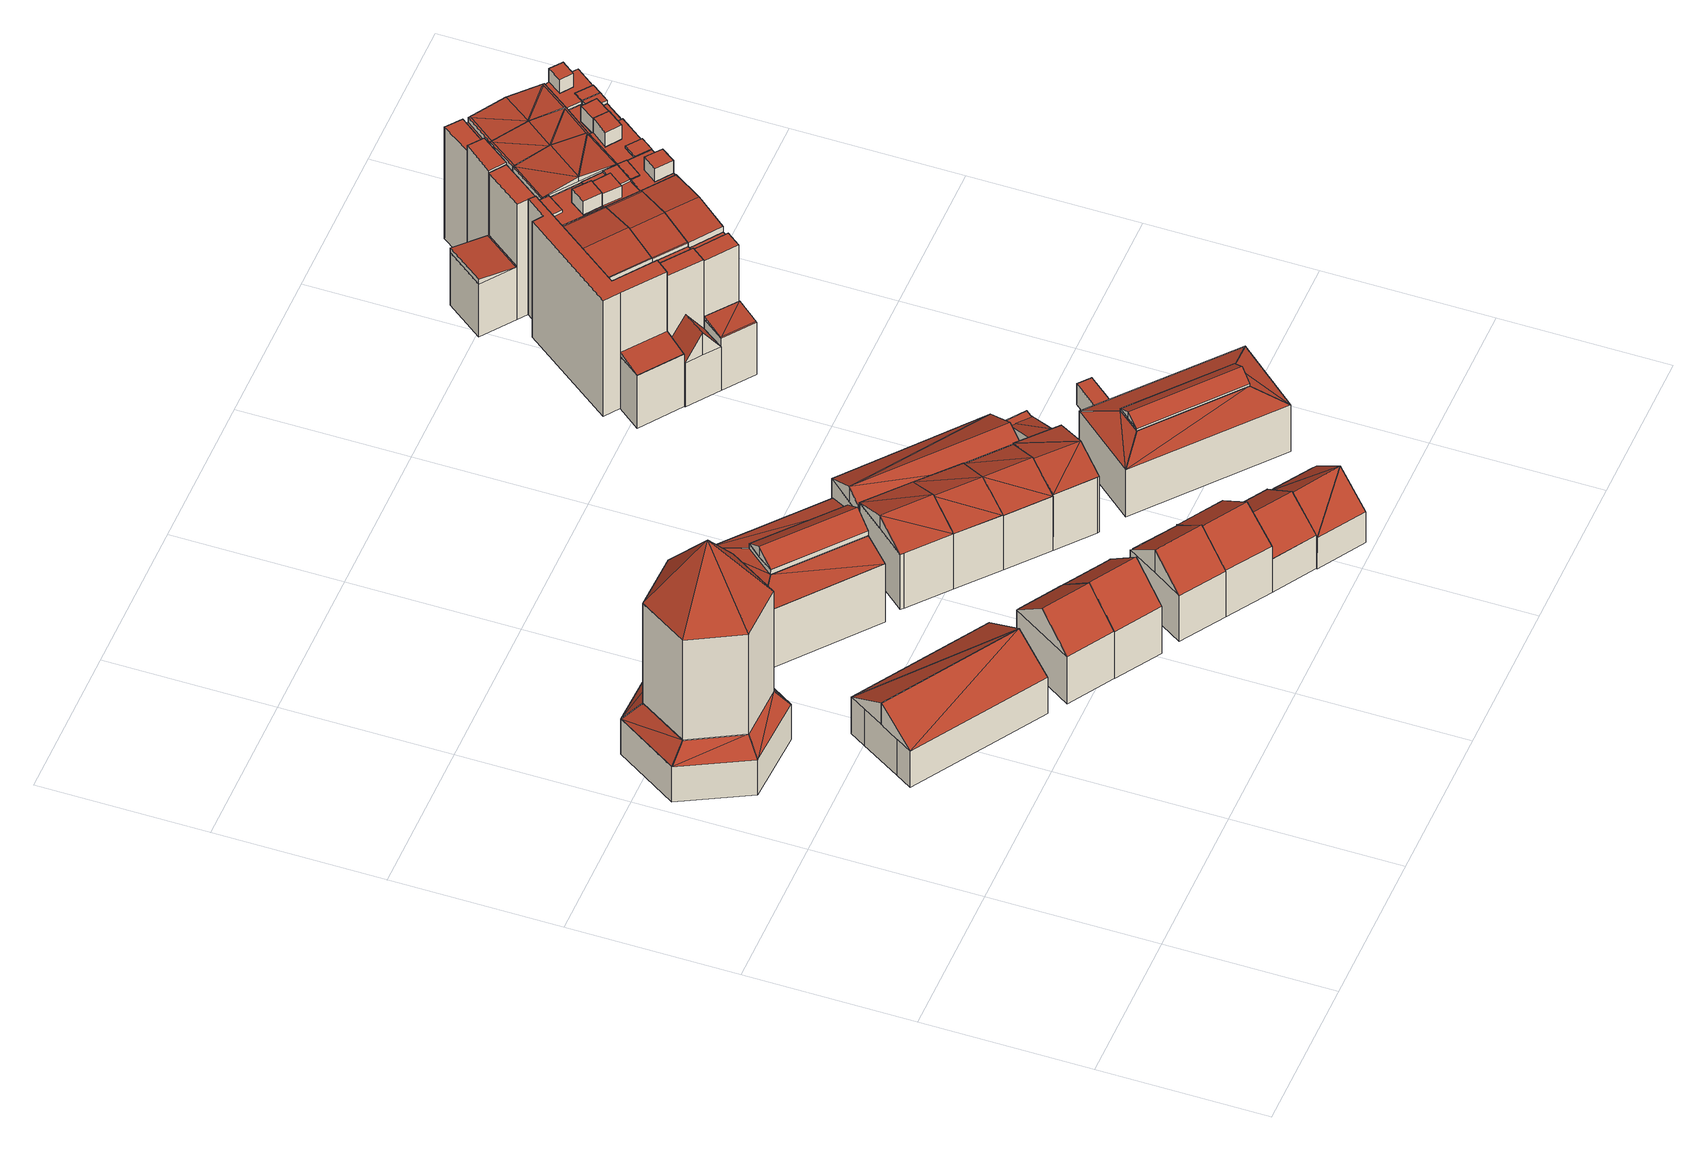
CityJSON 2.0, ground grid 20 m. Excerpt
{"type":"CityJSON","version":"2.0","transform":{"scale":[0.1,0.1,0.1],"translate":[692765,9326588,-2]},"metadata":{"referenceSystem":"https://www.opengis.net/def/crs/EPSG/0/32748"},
"CityObjects":{
"building1":{"type":"Building","attributes":{"description":"53, created by Fairuz Akmal Pradana","name":"AC14-53","relativeToTerrain":"entirelyAboveTerrain","GrossPlannedArea":{"value":120,"uom":"m2"},"ConstructionMethod":"New Building","IsLandmarked":"NO","dateOfConstruction":"2025-01-01","measuredHeight":30.57,"class":"1000","function":"1000","usage":"1000","roofType":"1030","storeysAboveGround":2,"storeysBelowGround":0},"geometry":[{"type":"MultiSurface","lod":"2","boundaries":[[[0,1,2,3]],[[4,5,6,7]],[[8,9,3,2]],[[10,11,12,13]],[[14,15,13,12]],[[16,4,7,17]],[[5,18,19,6]],[[18,20,21,19]],[[1,22,23,2]],[[24,8,2,23]],[[25,15,26,27]],[[22,14,12,23]],[[11,24,23,12]],[[28,16,17,29]],[[0,25,27,30]],[[25,0,3,31]],[[9,32,31,3]],[[7,13,10]],[[14,22,33,34]],[[17,31,32]],[[15,14,34,26]],[[20,28,29,21]],[[19,23,24]],[[1,0,30,35]],[[6,12,11]],[[15,25,31,13]],[[32,10,13,31]],[[22,1,35,33]],[[21,2,8]],[[29,3,9]],[[11,7,6]],[[7,11,10]],[[36,26,34]],[[8,24,11,10,32,9]],[[35,33,34,26,27,30]],[[32,29,9]],[[10,17,32]],[[17,10,7]],[[36,27,26]],[[11,19,6]],[[19,11,24]],[[29,17,31,3]],[[29,32,17]],[[36,30,27]],[[21,9,29]],[[9,21,8]],[[36,34,33]],[[36,35,30]],[[7,6,12,13]],[[2,23,19,21]],[[6,19,23,12]],[[21,29,3,2]],[[17,7,13,31]],[[19,8,24]],[[8,19,21]],[[36,33,35]],[[18,1,20]],[[1,18,22]],[[22,18,5]],[[1,28,20]],[[28,1,0]],[[22,5,14]],[[14,5,15]],[[15,5,4]],[[28,0,16]],[[16,0,25]],[[16,15,4]],[[16,25,15]],[[1,22,14,15,25,0]]],"semantics":{"surfaces":[{"type":"WallSurface","name":"Outer Wall 1"},{"type":"WallSurface","name":"Outer Wall 2"},{"type":"WallSurface","name":"Outer Wall 3"},{"type":"WallSurface","name":"Outer Wall 4"},{"type":"WallSurface","name":"Outer Wall 5"},{"type":"WallSurface","name":"Outer Wall 6"},{"type":"WallSurface","name":"Outer Wall 7"},{"type":"WallSurface","name":"Outer Wall 8"},{"type":"WallSurface","name":"Outer Wall 9"},{"type":"WallSurface","name":"Outer Wall 10"},{"type":"WallSurface","name":"Outer Wall 11"},{"type":"WallSurface","name":"Outer Wall 12"},{"type":"WallSurface","name":"Outer Wall 13"},{"type":"WallSurface","name":"Outer Wall 14"},{"type":"WallSurface","name":"Outer Wall 15"},{"type":"RoofSurface","name":"Roof 1"},{"type":"RoofSurface","name":"Roof 2"},{"type":"RoofSurface","name":"Roof 3"},{"type":"RoofSurface","name":"Roof 4"},{"type":"RoofSurface","name":"Roof 5"},{"type":"RoofSurface","name":"Roof 6"},{"type":"RoofSurface","name":"Roof 7"},{"type":"RoofSurface","name":"Roof 8"},{"type":"RoofSurface","name":"Roof 9"},{"type":"RoofSurface","name":"Roof 10"},{"type":"RoofSurface","name":"Roof 11"},{"type":"RoofSurface","name":"Roof 12"},{"type":"RoofSurface","name":"Roof 13"},{"type":"RoofSurface","name":"Roof 14"},{"type":"RoofSurface","name":"Roof 15"},{"type":"GroundSurface","description":"Bodenplatte","name":"Base Surface"}],"values":[0,0,0,1,1,2,3,4,5,5,5,6,6,6,6,7,7,7,7,8,9,10,10,10,11,12,12,12,13,14,15,15,15,16,16,17,18,18,19,20,20,21,22,23,24,24,25,26,27,27,27,27,27,28,28,29,30,30,30,30,30,30,30,30,30,30,30,30,30]}}]},
"building2":{"type":"Building","attributes":{"description":"43, created by Fairuz Akmal Pradana","name":"AC14-43","relativeToTerrain":"entirelyAboveTerrain","GrossPlannedArea":{"value":120,"uom":"m2"},"ConstructionMethod":"New Building","IsLandmarked":"NO","dateOfConstruction":"2025-01-01","measuredHeight":8.56,"class":"1000","function":"1000","usage":"1000","roofType":"1030","storeysAboveGround":2,"storeysBelowGround":0},"geometry":[{"type":"MultiSurface","lod":"2","boundaries":[[[37,38,39,40]],[[41,42,43,44]],[[45,37,40,46]],[[47,48,49,50]],[[40,42,43,46]],[[38,51,52,44,39]],[[41,39,44]],[[51,47,50,52]],[[52,41,44]],[[48,45,46,43,49]],[[42,50,49,43]],[[39,44,43,46,40]],[[41,40,39]],[[40,41,42]],[[41,50,49,43,46,40]],[[50,41,52]],[[41,50,42]],[[49,43,44,52,50]],[[48,47,51,38,37,45]]],"semantics":{"surfaces":[{"type":"WallSurface","name":"Outer Wall 1"},{"type":"WallSurface","name":"Outer Wall 2"},{"type":"WallSurface","name":"Outer Wall 3"},{"type":"WallSurface","name":"Outer Wall 4"},{"type":"WallSurface","name":"Outer Wall 5"},{"type":"WallSurface","name":"Outer Wall 6"},{"type":"RoofSurface","name":"Roof 1"},{"type":"RoofSurface","name":"Roof 2"},{"type":"RoofSurface","name":"Roof 3"},{"type":"RoofSurface","name":"Roof 4"},{"type":"RoofSurface","name":"Roof 5"},{"type":"GroundSurface","description":"Bodenplatte","name":"Base Surface"}],"values":[0,0,1,1,1,2,2,3,4,5,5,6,7,7,8,9,9,10,11]}}]},
"building3":{"type":"Building","attributes":{"description":"19, created by Fairuz Akmal Pradana","name":"AC14-19","relativeToTerrain":"entirelyAboveTerrain","GrossPlannedArea":{"value":120,"uom":"m2"},"ConstructionMethod":"New Building","IsLandmarked":"NO","dateOfConstruction":"2025-01-01","measuredHeight":10.67,"class":"1000","function":"1000","usage":"1000","roofType":"1030","storeysAboveGround":2,"storeysBelowGround":0},"geometry":[{"type":"MultiSurface","lod":"2","boundaries":[[[53,54,55,56]],[[54,57,58,55]],[[59,55,58]],[[60,61,62,63]],[[61,64,65,62]],[[56,66,67]],[[64,68,67,65]],[[57,60,63,58]],[[68,53,56,67]],[[65,63,62]],[[58,63,65,67,56,55]],[[58,63,65,67,66,59]],[[59,66,56,55]],[[64,61,60,57,54,53,68]]],"semantics":{"surfaces":[{"type":"WallSurface","name":"Outer Wall 1"},{"type":"WallSurface","name":"Outer Wall 2"},{"type":"WallSurface","name":"Outer Wall 3"},{"type":"WallSurface","name":"Outer Wall 4"},{"type":"WallSurface","name":"Outer Wall 5"},{"type":"WallSurface","name":"Outer Wall 6"},{"type":"WallSurface","name":"Outer Wall 7"},{"type":"RoofSurface","name":"Roof 1"},{"type":"RoofSurface","name":"Roof 2"},{"type":"GroundSurface","description":"Bodenplatte","name":"Base Surface"}],"values":[0,1,1,2,3,4,5,5,6,7,7,7,8,9]}}]},
"building4":{"type":"Building","attributes":{"description":"18, created by Fairuz Akmal Pradana","name":"AC14-18","relativeToTerrain":"entirelyAboveTerrain","GrossPlannedArea":{"value":120,"uom":"m2"},"ConstructionMethod":"New Building","IsLandmarked":"NO","dateOfConstruction":"2025-01-01","measuredHeight":10.76,"class":"1000","function":"1000","usage":"1000","roofType":"1030","storeysAboveGround":2,"storeysBelowGround":0},"geometry":[{"type":"MultiSurface","lod":"2","boundaries":[[[69,70,71,72]],[[73,57,58,74]],[[75,76,77]],[[72,75,77]],[[70,73,74,71]],[[78,79,80]],[[79,58,80]],[[57,81,78,80,58]],[[81,82,76,78]],[[82,69,72,77,76]],[[72,71,74,58,80,78,76,77]],[[79,75,72,71,74,58]],[[75,79,78,76]],[[69,82,81,57,73,70]]],"semantics":{"surfaces":[{"type":"WallSurface","name":"Outer Wall 1"},{"type":"WallSurface","name":"Outer Wall 2"},{"type":"WallSurface","name":"Outer Wall 3"},{"type":"WallSurface","name":"Outer Wall 4"},{"type":"WallSurface","name":"Outer Wall 5"},{"type":"WallSurface","name":"Outer Wall 6"},{"type":"WallSurface","name":"Outer Wall 7"},{"type":"RoofSurface","name":"Roof 1"},{"type":"RoofSurface","name":"Roof 2"},{"type":"RoofSurface","name":"Roof 3"},{"type":"GroundSurface","description":"Bodenplatte","name":"Base Surface"}],"values":[0,0,1,1,2,3,3,4,5,6,7,8,9,10]}}]},
"building5":{"type":"Building","attributes":{"description":"30, created by Fairuz Akmal Pradana","name":"AC14-30","relativeToTerrain":"entirelyAboveTerrain","GrossPlannedArea":{"value":120,"uom":"m2"},"ConstructionMethod":"New Building","IsLandmarked":"NO","dateOfConstruction":"2025-01-01","measuredHeight":12.13,"class":"1000","function":"1000","usage":"1000","roofType":"1030","storeysAboveGround":2,"storeysBelowGround":0},"geometry":[{"type":"MultiSurface","lod":"2","boundaries":[[[83,84,85,86,87]],[[85,88,86]],[[89,83,90,91]],[[84,92,93,94]],[[93,95,94]],[[84,96,97,85]],[[83,98,99,90]],[[92,100,101,93]],[[102,103,90,99]],[[88,87,86]],[[98,96,104,99]],[[105,102,99,104]],[[103,91,90]],[[100,106,107,101]],[[101,104,105]],[[98,83,87,108]],[[106,89,91,107]],[[96,84,94,104]],[[95,105,104,94]],[[96,98,108,109,97]],[[110,97,109]],[[108,110,109]],[[102,107,99]],[[108,87,86,85,97,109]],[[93,101,104,94]],[[101,107,99,104]],[[90,99,107,91]],[[88,110,108,87]],[[95,101,105]],[[102,101,107]],[[101,102,105]],[[110,88,85,97]],[[101,95,93]],[[91,102,107]],[[102,91,103]],[[83,98,96,84]],[[106,100,92,84,96,98,83,89]]],"semantics":{"surfaces":[{"type":"WallSurface","name":"Outer Wall 1"},{"type":"WallSurface","name":"Outer Wall 2"},{"type":"WallSurface","name":"Outer Wall 3"},{"type":"WallSurface","name":"Outer Wall 4"},{"type":"WallSurface","name":"Outer Wall 5"},{"type":"WallSurface","name":"Outer Wall 6"},{"type":"WallSurface","name":"Outer Wall 7"},{"type":"WallSurface","name":"Outer Wall 8"},{"type":"RoofSurface","name":"Roof 1"},{"type":"RoofSurface","name":"Roof 2"},{"type":"RoofSurface","name":"Roof 3"},{"type":"RoofSurface","name":"Roof 4"},{"type":"RoofSurface","name":"Roof 5"},{"type":"RoofSurface","name":"Roof 6"},{"type":"RoofSurface","name":"Roof 7"},{"type":"RoofSurface","name":"Roof 8"},{"type":"GroundSurface","description":"Bodenplatte","name":"Base Surface"}],"values":[0,0,0,0,0,1,1,1,1,2,2,2,2,3,4,5,5,5,5,6,6,6,7,8,8,8,8,9,10,11,12,13,14,15,15,16,16]}}]},
"building6":{"type":"Building","attributes":{"description":"54, created by Fairuz Akmal Pradana","name":"AC14-54","relativeToTerrain":"entirelyAboveTerrain","GrossPlannedArea":{"value":120,"uom":"m2"},"ConstructionMethod":"New Building","IsLandmarked":"NO","dateOfConstruction":"2025-01-01","measuredHeight":10.29,"class":"1000","function":"1000","usage":"1000","roofType":"1030","storeysAboveGround":2,"storeysBelowGround":0},"geometry":[{"type":"MultiSurface","lod":"2","boundaries":[[[111,112,113,114]],[[112,115,116,117,113]],[[115,118,119,116]],[[118,120,121,122,119]],[[120,123,124,121]],[[123,125,126,124]],[[127,119,122]],[[121,127,122]],[[125,111,114,126]],[[116,128,117]],[[128,113,117]],[[121,124,114,113,117,116,119,122]],[[126,114,124]],[[128,127,121,124,114,113]],[[127,128,116,119]],[[115,112,111,125,123,120,118]]],"semantics":{"surfaces":[{"type":"WallSurface","name":"Outer Wall 1"},{"type":"WallSurface","name":"Outer Wall 2"},{"type":"WallSurface","name":"Outer Wall 3"},{"type":"WallSurface","name":"Outer Wall 4"},{"type":"WallSurface","name":"Outer Wall 5"},{"type":"WallSurface","name":"Outer Wall 6"},{"type":"WallSurface","name":"Outer Wall 7"},{"type":"RoofSurface","name":"Roof 1"},{"type":"RoofSurface","name":"Roof 2"},{"type":"RoofSurface","name":"Roof 3"},{"type":"GroundSurface","description":"Bodenplatte","name":"Base Surface"}],"values":[0,1,2,3,4,4,5,5,6,6,6,7,7,8,9,10]}}]},
"building7":{"type":"Building","attributes":{"description":"49, created by Fairuz Akmal Pradana","name":"AC14-49","relativeToTerrain":"entirelyAboveTerrain","GrossPlannedArea":{"value":120,"uom":"m2"},"ConstructionMethod":"New Building","IsLandmarked":"NO","dateOfConstruction":"2025-01-01","measuredHeight":10.13,"class":"1000","function":"1000","usage":"1000","roofType":"1030","storeysAboveGround":2,"storeysBelowGround":0},"geometry":[{"type":"MultiSurface","lod":"2","boundaries":[[[120,118,129,130,131]],[[132,131,130]],[[118,133,134,129]],[[133,135,136,137,134]],[[138,134,137]],[[135,139,140,136]],[[139,141,142,140]],[[141,120,131,142]],[[129,132,130]],[[136,138,137]],[[136,140,142,131,130,129,134,137]],[[132,138,136,140,142,131]],[[138,132,129,134]],[[118,120,141,139,135,133]]],"semantics":{"surfaces":[{"type":"WallSurface","name":"Outer Wall 1"},{"type":"WallSurface","name":"Outer Wall 2"},{"type":"WallSurface","name":"Outer Wall 3"},{"type":"WallSurface","name":"Outer Wall 4"},{"type":"WallSurface","name":"Outer Wall 5"},{"type":"WallSurface","name":"Outer Wall 6"},{"type":"RoofSurface","name":"Roof 2"},{"type":"RoofSurface","name":"Roof 3"},{"type":"RoofSurface","name":"Roof 4"},{"type":"GroundSurface","description":"Bodenplatte","name":"Base Surface"}],"values":[0,0,1,2,2,3,3,3,4,5,6,7,8,9]}}]},
"building8":{"type":"Building","attributes":{"description":"4, created by Fairuz Akmal Pradana","name":"AC14-4","relativeToTerrain":"entirelyAboveTerrain","GrossPlannedArea":{"value":120,"uom":"m2"},"ConstructionMethod":"New Building","IsLandmarked":"NO","dateOfConstruction":"2025-01-01","measuredHeight":10.24,"class":"1000","function":"1000","usage":"1000","roofType":"1030","storeysAboveGround":2,"storeysBelowGround":0},"geometry":[{"type":"MultiSurface","lod":"2","boundaries":[[[143,144,145,146,147]],[[148,147,146]],[[149,150,151]],[[152,153,154,155,156]],[[157,156,155]],[[158,159,160,161]],[[143,158,161,162]],[[152,163,150,156]],[[164,165,166,167]],[[159,168,169,160]],[[170,160,171]],[[168,172,173,169]],[[145,148,146]],[[163,174,175,151,150]],[[175,149,151]],[[154,157,155]],[[172,176,177,173]],[[177,170,171,173]],[[176,144,178,177]],[[153,179,180,154]],[[144,143,162,181,178]],[[182,178,181]],[[162,182,181]],[[149,183,184]],[[156,185,155]],[[185,154,155]],[[144,174,183,145]],[[174,153,154,175]],[[174,163,186,184,183]],[[186,149,184]],[[163,143,147,186]],[[165,152,156,166]],[[179,164,167,187,180]],[[188,180,187]],[[167,188,187]],[[146,145,183,184,186,147]],[[151,175,154,155,156,150]],[[161,160,171,173,177,178,181,162]],[[170,162,161,160]],[[162,170,182]],[[180,157,154]],[[157,180,188]],[[170,178,181,162]],[[178,170,177]],[[170,178,182]],[[173,171,160,169]],[[166,156,155,154,180,187,167]],[[183,148,145]],[[148,183,149]],[[154,149,175]],[[185,149,154]],[[147,149,186]],[[149,147,148]],[[185,150,149]],[[150,185,156]],[[156,188,167,166]],[[188,156,157]],[[158,143,144,176,172,168,159]],[[144,143,163,174]],[[174,163,152,153]],[[164,179,153,152,165]]],"semantics":{"surfaces":[{"type":"WallSurface","name":"Outer Wall 1"},{"type":"WallSurface","name":"Outer Wall 2"},{"type":"WallSurface","name":"Outer Wall 3"},{"type":"WallSurface","name":"Outer Wall 5"},{"type":"WallSurface","name":"Outer Wall 6"},{"type":"WallSurface","name":"Outer Wall 7"},{"type":"WallSurface","name":"Outer Wall 9"},{"type":"WallSurface","name":"Outer Wall 10"},{"type":"WallSurface","name":"Outer Wall 11"},{"type":"WallSurface","name":"Outer Wall 12"},{"type":"WallSurface","name":"Outer Wall 13"},{"type":"RoofSurface","name":"Roof 1"},{"type":"RoofSurface","name":"Roof 2"},{"type":"RoofSurface","name":"Roof 3"},{"type":"RoofSurface","name":"Roof 4"},{"type":"RoofSurface","name":"Roof 5"},{"type":"RoofSurface","name":"Roof 6"},{"type":"RoofSurface","name":"Roof 7"},{"type":"RoofSurface","name":"Roof 8"},{"type":"RoofSurface","name":"Roof 9"},{"type":"RoofSurface","name":"Roof 10"},{"type":"GroundSurface","description":"Bodenplatte","name":"Base Surface"}],"values":[0,0,0,0,0,1,1,1,1,2,2,3,3,3,3,3,4,4,5,5,6,6,6,6,6,6,7,7,8,8,9,9,10,10,10,11,11,12,13,13,14,14,15,16,16,17,17,18,18,18,18,19,19,19,19,20,20,21,21,21,21]}}]},
"building9":{"type":"Building","attributes":{"description":"48, created by Fairuz Akmal Pradana","name":"AC14-48","relativeToTerrain":"entirelyAboveTerrain","GrossPlannedArea":{"value":120,"uom":"m2"},"ConstructionMethod":"New Building","IsLandmarked":"NO","dateOfConstruction":"2025-01-01","measuredHeight":8.12,"class":"1000","function":"1000","usage":"1000","roofType":"1030","storeysAboveGround":2,"storeysBelowGround":0},"geometry":[{"type":"MultiSurface","lod":"2","boundaries":[[[189,190,191,192]],[[193,194,195]],[[194,196,195]],[[135,133,193,195,196]],[[133,197,198,193]],[[197,199,200,201,198]],[[199,189,192,200]],[[190,135,196,191]],[[202,198,201]],[[200,202,201]],[[200,192,191,196,195,193,198,201]],[[194,202,200,192,191,196]],[[202,194,193,198]],[[133,135,190,189,199,197]]],"semantics":{"surfaces":[{"type":"WallSurface","name":"Outer Wall 1"},{"type":"WallSurface","name":"Outer Wall 2"},{"type":"WallSurface","name":"Outer Wall 3"},{"type":"WallSurface","name":"Outer Wall 4"},{"type":"WallSurface","name":"Outer Wall 5"},{"type":"WallSurface","name":"Outer Wall 6"},{"type":"WallSurface","name":"Outer Wall 7"},{"type":"RoofSurface","name":"Roof 1"},{"type":"RoofSurface","name":"Roof 2"},{"type":"RoofSurface","name":"Roof 3"},{"type":"GroundSurface","description":"Bodenplatte","name":"Base Surface"}],"values":[0,1,1,2,3,4,5,5,6,6,7,8,9,10]}}]},
"building10":{"type":"Building","attributes":{"description":"47, created by Fairuz Akmal Pradana","name":"AC14-47","relativeToTerrain":"entirelyAboveTerrain","GrossPlannedArea":{"value":120,"uom":"m2"},"ConstructionMethod":"New Building","IsLandmarked":"NO","dateOfConstruction":"2025-01-01","measuredHeight":7.87,"class":"1000","function":"1000","usage":"1000","roofType":"1030","storeysAboveGround":2,"storeysBelowGround":0},"geometry":[{"type":"MultiSurface","lod":"2","boundaries":[[[203,204,205,206]],[[204,207,208,205]],[[207,209,210,208]],[[211,212,213]],[[209,214,215,216,210]],[[217,210,216]],[[214,218,212,215]],[[218,203,206,213,212]],[[206,211,213]],[[215,217,216]],[[210,211,206,205,208]],[[211,210,217]],[[215,211,210,216]],[[211,215,212]],[[215,211,217]],[[206,205,208,210,216,215,212,213]],[[203,218,214,209,207,204]]],"semantics":{"surfaces":[{"type":"WallSurface","name":"Outer Wall 1"},{"type":"WallSurface","name":"Outer Wall 2"},{"type":"WallSurface","name":"Outer Wall 3"},{"type":"WallSurface","name":"Outer Wall 4"},{"type":"WallSurface","name":"Outer Wall 5"},{"type":"WallSurface","name":"Outer Wall 6"},{"type":"RoofSurface","name":"Roof 1"},{"type":"RoofSurface","name":"Roof 2"},{"type":"RoofSurface","name":"Roof 3"},{"type":"RoofSurface","name":"Roof 5"},{"type":"GroundSurface","description":"Bodenplatte","name":"Base Surface"}],"values":[0,0,0,1,2,2,3,4,4,5,6,6,7,8,8,9,10]}}]},
"building11":{"type":"Building","attributes":{"description":"24, created by Fairuz Akmal Pradana","name":"AC14-24","relativeToTerrain":"entirelyAboveTerrain","GrossPlannedArea":{"value":120,"uom":"m2"},"ConstructionMethod":"New Building","IsLandmarked":"NO","dateOfConstruction":"2025-01-01","measuredHeight":6.33,"class":"1000","function":"1000","usage":"1000","roofType":"1030","storeysAboveGround":2,"storeysBelowGround":0},"geometry":[{"type":"MultiSurface","lod":"2","boundaries":[[[219,220,221,222]],[[220,223,224,225,221]],[[224,226,225]],[[226,221,225]],[[223,227,228,224]],[[227,219,222,229,228]],[[230,228,229]],[[222,230,229]],[[222,221,225,224,228,229]],[[221,230,222]],[[230,221,226]],[[224,230,221,225]],[[230,224,228]],[[224,230,226]],[[220,219,227,223]]],"semantics":{"surfaces":[{"type":"WallSurface","name":"Outer Wall 1"},{"type":"WallSurface","name":"Outer Wall 2"},{"type":"WallSurface","name":"Outer Wall 3"},{"type":"WallSurface","name":"Outer Wall 4"},{"type":"WallSurface","name":"Outer Wall 5"},{"type":"RoofSurface","name":"Roof 1"},{"type":"RoofSurface","name":"Roof 2"},{"type":"RoofSurface","name":"Roof 3"},{"type":"RoofSurface","name":"Roof 4"},{"type":"GroundSurface","description":"Bodenplatte","name":"Base Surface"}],"values":[0,1,1,1,2,3,3,4,5,6,6,7,8,8,9]}}]},
"building12":{"type":"Building","attributes":{"description":"26, created by Fairuz Akmal Pradana","name":"AC14-26","relativeToTerrain":"entirelyAboveTerrain","GrossPlannedArea":{"value":120,"uom":"m2"},"ConstructionMethod":"New Building","IsLandmarked":"NO","dateOfConstruction":"2025-01-01","measuredHeight":9.57,"class":"1000","function":"1000","usage":"1000","roofType":"1030","storeysAboveGround":2,"storeysBelowGround":0},"geometry":[{"type":"MultiSurface","lod":"2","boundaries":[[[231,232,233]],[[234,235,236,237,238]],[[239,240,231,241]],[[242,235,243,244]],[[245,246,244,243]],[[240,247,248,231]],[[249,242,244,250]],[[246,251,250,244]],[[236,252,237]],[[252,238,237]],[[246,253,244]],[[243,248,245]],[[241,250,251]],[[249,234,238,254]],[[242,249,254,255,256]],[[257,256,255]],[[247,258,253,248]],[[235,242,256,236]],[[235,234,232,243]],[[233,245,243,232]],[[254,257,255]],[[234,249,250,232]],[[251,233,232,250]],[[258,239,241,253]],[[248,246,253]],[[246,248,245]],[[245,233,251,246]],[[233,248,245]],[[248,233,231]],[[233,231,241,251]],[[252,257,254,238]],[[257,252,236,256]],[[253,241,250,244]],[[248,253,244,243]],[[243,232,231,248]],[[241,231,232,250]],[[254,238,237,236,256,255]],[[253,251,241]],[[251,253,246]],[[240,235,247]],[[235,240,234]],[[234,240,239]],[[235,258,247]],[[258,235,242]],[[234,239,249]],[[258,249,239]],[[258,242,249]],[[234,249,242,235]]],"semantics":{"surfaces":[{"type":"WallSurface","name":"Outer Wall 1"},{"type":"WallSurface","name":"Outer Wall 2"},{"type":"WallSurface","name":"Outer Wall 3"},{"type":"WallSurface","name":"Outer Wall 4"},{"type":"WallSurface","name":"Outer Wall 5"},{"type":"WallSurface","name":"Outer Wall 6"},{"type":"WallSurface","name":"Outer Wall 7"},{"type":"WallSurface","name":"Outer Wall 8"},{"type":"WallSurface","name":"Outer Wall 9"},{"type":"WallSurface","name":"Outer Wall 10"},{"type":"WallSurface","name":"Outer Wall 11"},{"type":"WallSurface","name":"Outer Wall 12"},{"type":"RoofSurface","name":"Roof 1"},{"type":"RoofSurface","name":"Roof 2"},{"type":"RoofSurface","name":"Roof 3"},{"type":"RoofSurface","name":"Roof 4"},{"type":"RoofSurface","name":"Roof 5"},{"type":"RoofSurface","name":"Roof 6"},{"type":"RoofSurface","name":"Roof 7"},{"type":"RoofSurface","name":"Roof 8"},{"type":"GroundSurface","description":"Bodenplatte","name":"Base Surface"}],"values":[0,1,2,2,2,3,3,3,3,3,4,5,5,6,7,7,8,8,9,9,9,10,10,11,12,12,13,14,14,15,16,17,18,18,18,18,18,19,19,20,20,20,20,20,20,20,20,20]}}]},
"building13":{"type":"Building","attributes":{"description":"25, created by Fairuz Akmal Pradana","name":"AC14-25","relativeToTerrain":"entirelyAboveTerrain","GrossPlannedArea":{"value":120,"uom":"m2"},"ConstructionMethod":"New Building","IsLandmarked":"NO","dateOfConstruction":"2025-01-01","measuredHeight":4.68,"class":"1000","function":"1000","usage":"1000","roofType":"1030","storeysAboveGround":2,"storeysBelowGround":0},"geometry":[{"type":"MultiSurface","lod":"2","boundaries":[[[259,260,261,262]],[[260,263,264,261]],[[263,265,266,264]],[[265,259,262,266]],[[267,268,269,270]],[[271,272,268,267]],[[273,274,272,271]],[[270,269,274,273]],[[268,272,274]],[[260,259,265,263]],[[262,261,264,266]],[[268,274,269]],[[271,273,270,267]]],"semantics":{"surfaces":[{"type":"WallSurface","name":"Outer Wall 1"},{"type":"WallSurface","name":"Outer Wall 2"},{"type":"WallSurface","name":"Outer Wall 3"},{"type":"WallSurface","name":"Outer Wall 4"},{"type":"WallSurface","name":"Outer Wall 5"},{"type":"WallSurface","name":"Outer Wall 6"},{"type":"WallSurface","name":"Outer Wall 7"},{"type":"RoofSurface","name":"Roof 1"},{"type":"RoofSurface","name":"Roof 2"},{"type":"RoofSurface","name":"Roof 3"},{"type":"RoofSurface","name":"Roof 4"},{"type":"GroundSurface","description":"Bodenplatte","name":"Base Surface"}],"values":[0,1,2,3,3,4,5,6,7,8,9,10,11]}}]},
"building14":{"type":"Building","attributes":{"description":"5, created by Fairuz Akmal Pradana","name":"AC14-5","relativeToTerrain":"entirelyAboveTerrain","GrossPlannedArea":{"value":120,"uom":"m2"},"ConstructionMethod":"New Building","IsLandmarked":"NO","dateOfConstruction":"2025-01-01","measuredHeight":4.5,"class":"1000","function":"1000","usage":"1000","roofType":"1030","storeysAboveGround":2,"storeysBelowGround":0},"geometry":[{"type":"MultiSurface","lod":"2","boundaries":[[[275,276,277,278]],[[279,280,276,275]],[[281,282,283,284]],[[282,285,286,283]],[[278,277,287,288]],[[285,289,290,286]],[[289,281,284,290]],[[288,287,280,279]],[[282,281,289,285]],[[284,283,286,290]],[[287,277,276,280]],[[288,278,275,279]]],"semantics":{"surfaces":[{"type":"WallSurface","name":"Outer Wall 1"},{"type":"WallSurface","name":"Outer Wall 2"},{"type":"WallSurface","name":"Outer Wall 3"},{"type":"WallSurface","name":"Outer Wall 4"},{"type":"WallSurface","name":"Outer Wall 5"},{"type":"WallSurface","name":"Outer Wall 6"},{"type":"WallSurface","name":"Outer Wall 7"},{"type":"RoofSurface","name":"Roof 1"},{"type":"RoofSurface","name":"Roof 2"},{"type":"RoofSurface","name":"Roof 3"},{"type":"GroundSurface","description":"Bodenplatte","name":"Base Surface"}],"values":[0,1,2,3,3,4,5,6,7,8,9,10]}}]},
"building15":{"type":"Building","attributes":{"description":"104, created by Fairuz Akmal Pradana","name":"AC14-104","relativeToTerrain":"entirelyAboveTerrain","GrossPlannedArea":{"value":120,"uom":"m2"},"ConstructionMethod":"New Building","IsLandmarked":"NO","dateOfConstruction":"2025-01-01","measuredHeight":18.17,"class":"1000","function":"1000","usage":"1000","roofType":"1030","storeysAboveGround":2,"storeysBelowGround":0},"geometry":[{"type":"MultiSurface","lod":"2","boundaries":[[[291,292,293,294]],[[295,294,293]],[[296,297,298]],[[297,299,298]],[[300,301,302,303]],[[292,304,305,306]],[[301,307,308,309]],[[310,311,312,313]],[[314,315,316,317]],[[318,319,299,320]],[[321,322,323,324]],[[322,292,306,323]],[[325,304,326,327]],[[328,314,317,329]],[[330,318,320,331,332]],[[333,332,331]],[[311,310,334,335]],[[318,325,327,336]],[[315,314,337,338]],[[328,330,339,340]],[[319,341,296,298,299]],[[325,342,343,344]],[[304,319,345,326]],[[341,300,346,347]],[[341,330,332,296]],[[301,311,335,302]],[[342,348,349,343]],[[350,351,352,353]],[[300,310,313,346]],[[315,342,354,316]],[[292,322,355,293]],[[356,295,293,355]],[[304,325,344,305]],[[319,318,336,345]],[[307,315,338,308]],[[314,328,340,337]],[[322,357,358,355]],[[358,356,355]],[[320,333,331]],[[348,350,353,349]],[[351,321,324,352]],[[342,328,329,354]],[[357,291,294,358]],[[310,300,303,334]],[[330,341,347,339]],[[311,301,309,312]],[[320,299,298,296,332,331]],[[334,303,302,335]],[[297,333,320,299]],[[333,297,296,332]],[[324,323,306,305,344,343,349,353,352]],[[309,308,338,337,340,339,347,346,313,312]],[[293,355,358,294]],[[327,326,345,336]],[[317,316,354,329]],[[294,295,356,358]],[[322,292,291,357]],[[319,318,330,341]],[[300,310,311,301]],[[321,351,350,348,342,325,304,292,322]],[[304,325,318,319]],[[307,301,311,310,300,341,330,328,314,315]],[[315,314,328,342]]],"semantics":{"surfaces":[{"type":"WallSurface","name":"Outer Wall 1"},{"type":"WallSurface","name":"Outer Wall 2"},{"type":"WallSurface","name":"Outer Wall 3"},{"type":"WallSurface","name":"Outer Wall 4"},{"type":"WallSurface","name":"Outer Wall 5"},{"type":"WallSurface","name":"Outer Wall 6"},{"type":"WallSurface","name":"Outer Wall 7"},{"type":"WallSurface","name":"Outer Wall 8"},{"type":"RoofSurface","name":"Roof 1"},{"type":"RoofSurface","name":"Roof 2"},{"type":"RoofSurface","name":"Roof 3"},{"type":"RoofSurface","name":"Roof 4"},{"type":"RoofSurface","name":"Roof 5"},{"type":"RoofSurface","name":"Roof 6"},{"type":"RoofSurface","name":"Roof 7"},{"type":"GroundSurface","description":"Bodenplatte","name":"Base Surface"}],"values":[0,0,0,0,0,0,0,0,0,1,1,1,1,1,2,2,2,2,2,2,3,3,3,3,4,4,4,4,4,4,5,5,5,5,5,5,6,6,6,6,6,6,7,7,7,7,8,8,9,10,11,12,13,13,13,14,15,15,15,15,15,15,15]}}]},
"building16":{"type":"Building","attributes":{"description":"105, created by Fairuz Akmal Pradana","name":"AC14-105","relativeToTerrain":"entirelyAboveTerrain","GrossPlannedArea":{"value":120,"uom":"m2"},"ConstructionMethod":"New Building","IsLandmarked":"NO","dateOfConstruction":"2025-01-01","measuredHeight":18.04,"class":"1000","function":"1000","usage":"1000","roofType":"1030","storeysAboveGround":2,"storeysBelowGround":0},"geometry":[{"type":"MultiSurface","lod":"2","boundaries":[[[292,359,360,361]],[[362,319,363,364,365]],[[304,292,366,367]],[[319,304,368,369]],[[370,371,372,373]],[[359,374,375,376,360]],[[375,377,376]],[[292,378,379,366]],[[362,380,381,382]],[[300,383,384,385]],[[304,386,387,368]],[[371,388,389,372]],[[374,378,390,375]],[[391,380,392,393,394]],[[392,395,393]],[[395,394,393]],[[378,386,396,379]],[[380,388,397,381]],[[383,398,399,384]],[[388,400,401,389]],[[361,402,403]],[[398,301,404,399]],[[391,319,369,405]],[[400,370,373,401]],[[371,370,406,407]],[[386,391,405,387]],[[378,292,361,403,390]],[[402,390,403]],[[380,362,365,392]],[[386,304,367,396]],[[383,300,408,409]],[[388,371,407,397]],[[370,307,410,406]],[[377,360,376]],[[319,391,394,363]],[[301,398,411,412]],[[363,413,364]],[[413,365,364]],[[300,362,382,408]],[[307,301,412,410]],[[398,383,409,411]],[[301,300,385,404]],[[403,361,360,376,375,390]],[[392,365,364,363,394,393]],[[396,367,366,379]],[[409,408,382,381,397,407,406,410,412,411]],[[399,404,385,384]],[[405,369,368,387]],[[389,401,373,372]],[[377,402,361,360]],[[402,377,375,390]],[[395,392,365,413]],[[394,395,413,363]],[[292,378,374,359]],[[362,380,391,319]],[[304,386,378,292]],[[300,383,398,301,307,370,371,388,380,362]],[[301,398,383,300]],[[319,391,386,304]],[[400,388,371,370]]],"semantics":{"surfaces":[{"type":"WallSurface","name":"Outer Wall 1"},{"type":"WallSurface","name":"Outer Wall 2"},{"type":"WallSurface","name":"Outer Wall 3"},{"type":"WallSurface","name":"Outer Wall 4"},{"type":"WallSurface","name":"Outer Wall 5"},{"type":"WallSurface","name":"Outer Wall 6"},{"type":"WallSurface","name":"Outer Wall 7"},{"type":"WallSurface","name":"Outer Wall 8"},{"type":"RoofSurface","name":"Roof 1"},{"type":"RoofSurface","name":"Roof 2"},{"type":"RoofSurface","name":"Roof 3"},{"type":"RoofSurface","name":"Roof 4"},{"type":"RoofSurface","name":"Roof 5"},{"type":"GroundSurface","description":"Bodenplatte","name":"Base Surface"}],"values":[0,0,0,0,0,1,1,1,1,1,1,1,2,2,2,2,2,2,2,2,3,3,3,3,4,4,5,5,5,5,5,5,5,6,6,6,7,7,7,7,7,7,8,8,8,8,8,8,8,9,10,11,12,13,13,13,13,13,13,13]}}]},
"building17":{"type":"Building","attributes":{"description":"110, created by Fairuz Akmal Pradana","name":"AC14-110","relativeToTerrain":"entirelyAboveTerrain","GrossPlannedArea":{"value":120,"uom":"m2"},"ConstructionMethod":"New Building","IsLandmarked":"NO","dateOfConstruction":"2025-01-01","measuredHeight":18.28,"class":"1000","function":"1000","usage":"1000","roofType":"1030","storeysAboveGround":2,"storeysBelowGround":0},"geometry":[{"type":"MultiSurface","lod":"2","boundaries":[[[414,415,416,417]],[[418,417,416]],[[419,420,421]],[[422,423,424,425]],[[426,422,427,428]],[[415,429,430,416]],[[431,418,416,432]],[[433,386,434,435]],[[436,437,438,439]],[[422,440,441,427]],[[442,443,444,445]],[[446,391,447,448]],[[449,431,432]],[[380,391,394,393,392]],[[394,395,393]],[[386,450,451,434]],[[452,440,453,454]],[[443,436,439,444]],[[455,437,456,457]],[[391,446,420,394]],[[440,422,425,453]],[[386,433,458,459]],[[437,436,460,456]],[[446,426,461,421,420]],[[461,419,421]],[[429,433,435,462]],[[440,452,463,441]],[[423,442,445,464]],[[433,446,448,458]],[[436,443,465,460]],[[429,450,432,430]],[[426,380,392,461]],[[423,452,454,424]],[[443,455,457,465]],[[374,414,417,449]],[[450,429,462,451]],[[380,426,428,466]],[[452,423,464,463]],[[450,374,449,432]],[[395,392,393]],[[437,380,466,438]],[[391,386,459,447]],[[417,416,432,449]],[[418,449,417]],[[449,418,431]],[[419,395,394,420]],[[395,419,461,392]],[[453,425,424,454]],[[432,416,430]],[[461,392,393,394,420,421]],[[435,434,451,462]],[[439,438,466,428,427,441,463,464,445,444]],[[448,447,459,458]],[[465,457,456,460]],[[450,429,415,414,374]],[[380,426,446,391]],[[386,433,429,450]],[[422,440,452,423]],[[437,436,443,442,423,452,440,422,426,380]],[[391,446,433,386]],[[455,443,436,437]]],"semantics":{"surfaces":[{"type":"WallSurface","name":"Outer Wall 1"},{"type":"WallSurface","name":"Outer Wall 2"},{"type":"WallSurface","name":"Outer Wall 3"},{"type":"WallSurface","name":"Outer Wall 4"},{"type":"WallSurface","name":"Outer Wall 5"},{"type":"WallSurface","name":"Outer Wall 6"},{"type":"WallSurface","name":"Outer Wall 7"},{"type":"WallSurface","name":"Outer Wall 8"},{"type":"WallSurface","name":"Outer Wall 9"},{"type":"RoofSurface","name":"Roof 1"},{"type":"RoofSurface","name":"Roof 2"},{"type":"RoofSurface","name":"Roof 3"},{"type":"RoofSurface","name":"Roof 4"},{"type":"RoofSurface","name":"Roof 5"},{"type":"GroundSurface","description":"Bodenplatte","name":"Base Surface"}],"values":[0,0,0,0,0,1,2,2,2,2,2,2,3,3,3,3,3,3,3,4,4,4,4,5,5,5,5,5,5,5,6,6,6,6,7,7,7,7,8,8,8,8,9,10,10,10,11,12,13,13,13,13,13,13,14,14,14,14,14,14,14]}}]},
"building18":{"type":"Building","attributes":{"description":"108, created by Fairuz Akmal Pradana","name":"AC14-108","relativeToTerrain":"entirelyAboveTerrain","GrossPlannedArea":{"value":120,"uom":"m2"},"ConstructionMethod":"New Building","IsLandmarked":"NO","dateOfConstruction":"2025-01-01","measuredHeight":18.34,"class":"1000","function":"1000","usage":"1000","roofType":"1030","storeysAboveGround":2,"storeysBelowGround":0},"geometry":[{"type":"MultiSurface","lod":"2","boundaries":[[[467,468,469,470]],[[468,471,472,469]],[[455,467,470,457]],[[473,474,475,476]],[[342,477,478,479]],[[480,481,482,483]],[[484,485,486,487]],[[488,489,490,491]],[[477,488,492,493]],[[494,495,496,497]],[[498,499,500,501]],[[502,503,504,505]],[[506,507,508,509]],[[507,510,511,512]],[[513,514,515,516]],[[517,518,469,468,481,519]],[[519,520,517]],[[521,522,523]],[[522,472,523]],[[524,470,525]],[[526,524,525]],[[527,475,528]],[[480,477,529,530]],[[531,485,532,533]],[[506,534,535,536]],[[513,467,537,538]],[[539,494,540,541]],[[498,495,542,543]],[[488,544,545,492]],[[546,547,548,549]],[[494,468,550,551]],[[520,469,518,517]],[[471,552,521,523,472]],[[467,480,526,525,470]],[[474,553,528,475]],[[477,474,554,478]],[[481,488,555,482]],[[552,489,556,557]],[[558,507,559,560]],[[489,561,562,490]],[[563,471,564,565]],[[499,503,566,500]],[[502,567,568,569]],[[503,563,570,504]],[[507,513,571,508]],[[510,514,572,511]],[[552,481,519,521]],[[480,573,574,526]],[[553,575,576,528]],[[577,527,528,576]],[[494,547,578,540]],[[561,544,579,562]],[[563,567,580,570]],[[513,534,581,571]],[[573,455,457,582,574]],[[473,348,583,584]],[[342,573,585,586]],[[484,442,587,588]],[[477,480,483,589]],[[485,531,590,486]],[[455,484,487,591]],[[547,546,592,578]],[[544,488,491,579]],[[468,494,497,593]],[[495,498,501,496]],[[534,506,509,581]],[[467,513,516,594]],[[573,480,530,585]],[[442,531,533,587]],[[481,552,557,595]],[[531,558,560,590]],[[534,513,538,535]],[[546,539,541,592]],[[539,498,543,541]],[[567,563,565,568]],[[558,546,549,596]],[[547,494,551,548]],[[481,480,526,519]],[[474,473,584,554]],[[477,342,586,529]],[[485,484,588,532]],[[488,477,589,555]],[[489,488,597,556]],[[507,506,536,559]],[[467,455,591,537]],[[495,494,540,542]],[[544,474,598,545]],[[471,468,593,564]],[[503,502,569,566]],[[514,513,599,572]],[[468,467,594,550]],[[510,507,600,601]],[[470,602,525]],[[602,526,525]],[[481,468,469,517,519]],[[469,520,517]],[[457,603,582]],[[603,574,582]],[[575,473,476,576]],[[476,577,576]],[[348,342,479,583]],[[488,481,595,597]],[[474,477,493,598]],[[567,502,505,580]],[[513,507,512,599]],[[507,558,596,600]],[[514,510,601,515]],[[469,472,523,521,519,517]],[[505,504,570,580]],[[509,508,571,581]],[[588,587,533,532]],[[486,590,560,559,536,535,538,537,591,487]],[[600,596,549,548,551,550,594,516,515,601]],[[519,526,525,470,469,518,517]],[[526,574,582,457,470,525]],[[528,576,476,475]],[[584,583,479,478,554]],[[529,586,585,530]],[[555,589,483,482]],[[595,557,556,597]],[[578,592,541,540]],[[540,541,543,542]],[[490,562,579,491]],[[492,545,598,493]],[[568,565,564,593,497,496,501,500,566,569]],[[572,599,512,511]],[[602,519,526]],[[519,602,520]],[[520,521,519]],[[521,520,522]],[[603,526,574]],[[526,603,524]],[[602,469,518,517,519]],[[521,520,472,523]],[[526,603,470,525]],[[469,602,470]],[[469,520,602]],[[472,520,469]],[[520,472,522]],[[603,470,524]],[[470,603,457]],[[527,577,476,475]],[[480,481,468,467]],[[471,468,481,552]],[[573,480,467,455]],[[575,553,474,473]],[[473,474,477,342,348]],[[342,477,480,573]],[[442,484,485,531]],[[477,488,481,480]],[[552,481,488,489]],[[531,485,484,455,467,513,534,506,507,558]],[[546,547,494,539]],[[539,494,495,498]],[[561,489,488,544]],[[544,488,477,474]],[[563,567,502,503,499,498,495,494,468,471]],[[503,502,567,563]],[[507,506,534,513]],[[513,514,510,507]],[[558,507,510,514,513,467,468,494,547,546]]],"semantics":{"surfaces":[{"type":"WallSurface","name":"Outer Wall 1"},{"type":"WallSurface","name":"Outer Wall 2"},{"type":"WallSurface","name":"Outer Wall 3"},{"type":"WallSurface","name":"Outer Wall 4"},{"type":"WallSurface","name":"Outer Wall 5"},{"type":"WallSurface","name":"Outer Wall 6"},{"type":"WallSurface","name":"Outer Wall 7"},{"type":"WallSurface","name":"Outer Wall 8"},{"type":"RoofSurface","name":"Roof 1"},{"type":"RoofSurface","name":"Roof 2"},{"type":"RoofSurface","name":"Roof 3"},{"type":"RoofSurface","name":"Roof 4"},{"type":"RoofSurface","name":"Roof 5"},{"type":"RoofSurface","name":"Roof 6"},{"type":"GroundSurface","description":"Bodenplatte","name":"Base Surface"}],"values":[0,0,0,0,0,0,0,0,0,0,0,0,0,0,0,1,1,1,1,1,1,1,1,1,1,1,1,1,1,1,1,2,2,2,2,2,2,2,2,2,2,2,2,2,2,2,3,3,3,3,3,3,3,3,4,4,4,4,4,4,4,4,4,4,4,4,4,5,5,5,5,5,5,5,5,5,5,6,6,6,6,6,6,6,6,6,6,6,6,6,6,6,7,7,7,7,7,7,7,7,7,7,7,7,7,7,7,8,8,8,9,9,9,10,10,10,10,10,10,10,10,10,10,10,10,10,11,11,11,11,11,11,12,12,12,13,13,13,13,13,13,13,14,14,14,14,14,14,14,14,14,14,14,14,14,14,14,14,14,14,14]}}]}
},
"vertices":[
[60,490,20],[27,552,20],[27,552,72],[60,490,72],[184,547,20],[142,628,20],[142,628,72],[184,547,72],[27,552,91],[60,490,91],[167,548,91],[134,609,91],[134,609,72],[167,548,72],[134,609,20],[167,548,20],[135,470,20],[135,470,72],[51,631,20],[51,631,72],[3,555,20],[3,555,72],[64,611,20],[64,611,72],[64,611,91],[130,488,20],[167,548,240],[130,488,240],[45,474,20],[45,474,72],[60,490,240],[130,488,72],[130,488,91],[64,611,240],[134,609,240],[27,552,240],[97,550,326],
[112,327,20],[267,230,20],[267,230,74],[112,327,74],[295,273,106],[139,370,106],[139,370,74],[295,273,74],[124,346,20],[124,346,74],[166,414,20],[154,395,20],[154,395,74],[166,414,74],[322,317,20],[322,317,74],
[288,216,20],[341,183,20],[341,183,90],[288,216,90],[388,258,20],[388,258,90],[365,220,127],[386,259,20],[386,260,20],[386,260,90],[386,259,90],[340,288,20],[340,288,90],[312,253,127],[335,291,90],[335,291,20],
[441,225,20],[437,227,20],[437,227,90],[441,225,90],[391,256,20],[391,256,90],[418,187,128],[394,149,90],[418,187,90],[341,182,90],[365,220,128],[365,220,90],[341,182,20],[394,149,20],
[357,467,20],[386,501,20],[386,501,125],[371,484,125],[357,467,125],[371,484,141],[334,439,20],[357,467,107],[334,439,107],[407,526,20],[407,526,107],[386,501,107],[386,501,118],[295,578,20],[295,578,125],[266,543,20],[266,543,107],[291,623,20],[291,623,107],[266,543,118],[357,467,118],[295,578,107],[295,578,118],[217,535,20],[217,535,107],[266,543,125],[280,561,125],[280,561,141],
[466,208,20],[463,211,20],[463,211,88],[466,208,88],[417,138,20],[417,138,88],[440,174,88],[469,105,20],[469,105,88],[515,178,20],[515,178,88],[492,141,88],[513,179,20],[513,179,88],[466,209,20],[466,209,88],[492,141,123],[440,174,123],
[469,105,89],[492,141,89],[515,178,89],[492,141,121],[520,72,20],[520,72,89],[566,145,20],[566,145,89],[543,109,89],[543,109,121],[564,147,20],[564,147,89],[517,176,20],[517,176,89],
[497,311,20],[555,378,20],[555,378,101],[526,345,101],[497,311,101],[526,345,120],[480,384,120],[451,350,102],[480,384,102],[406,389,20],[464,457,20],[464,457,102],[435,423,102],[406,389,102],[435,423,122],[538,276,20],[540,275,20],[540,275,103],[538,276,103],[497,311,103],[451,350,20],[357,431,20],[360,428,20],[360,428,102],[357,431,102],[547,281,20],[547,281,103],[569,307,118],[569,307,103],[591,332,20],[591,332,103],[509,417,20],[509,417,102],[598,340,20],[598,340,103],[555,378,103],[415,499,20],[415,499,102],[526,345,103],[526,345,118],[509,417,101],[480,384,101],[435,423,120],[451,350,101],[386,465,102],[386,465,122],
[614,115,20],[568,144,20],[568,144,70],[614,115,70],[520,72,70],[543,109,101],[543,109,70],[566,145,70],[570,41,20],[570,41,70],[616,114,20],[616,114,70],[593,77,70],[593,77,101],
[671,79,20],[666,82,20],[666,82,66],[671,79,66],[619,112,20],[619,112,66],[617,113,20],[617,113,66],[649,44,99],[625,6,66],[649,44,66],[570,40,20],[570,40,66],[593,77,66],[593,77,99],[625,6,20],
[426,495,20],[575,367,20],[575,367,60],[426,495,60],[627,431,20],[627,431,60],[601,399,60],[601,399,83],[477,554,20],[477,554,60],[451,524,60],[451,524,83],
[636,334,90],[640,289,90],[640,289,103],[640,289,20],[618,262,20],[618,262,106],[629,276,106],[640,289,106],[789,204,20],[636,334,20],[789,204,90],[723,174,20],[618,262,90],[723,174,90],[618,262,103],[723,174,103],[571,257,20],[571,257,90],[746,200,20],[746,200,90],[746,200,103],[629,276,116],[724,128,90],[746,200,106],[735,187,106],[723,174,106],[735,187,116],[724,128,20],
[661,403,20],[640,418,20],[640,418,43],[661,403,43],[608,379,20],[608,379,43],[628,363,20],[628,363,43],[641,421,15],[641,421,38],[608,381,60],[608,381,15],[661,401,15],[661,401,39],[628,361,15],[628,361,61],
[695,321,6],[695,321,49],[724,351,39],[724,351,6],[681,331,6],[681,331,46],[710,365,20],[681,330,20],[681,330,51],[710,365,51],[695,318,20],[695,318,51],[710,361,36],[710,361,6],[724,353,20],[724,353,51],
[560,752,20],[580,779,20],[580,779,98],[560,752,98],[580,779,105],[654,877,187],[627,840,194],[627,840,187],[599,803,187],[658,882,20],[671,899,20],[671,899,202],[658,882,202],[593,795,20],[593,795,193],[580,779,193],[683,915,20],[683,915,182],[671,899,182],[639,896,20],[652,914,20],[652,914,182],[639,896,182],[635,918,20],[650,939,20],[650,939,185],[635,918,185],[553,837,20],[599,803,20],[553,837,187],[516,827,20],[533,814,20],[533,814,193],[516,827,193],[547,829,20],[593,795,177],[547,829,177],[621,928,20],[621,928,185],[609,911,20],[581,874,187],[609,911,187],[581,874,194],[639,896,202],[652,914,202],[553,837,177],[635,918,182],[650,939,182],[609,911,182],[621,928,182],[654,877,20],[637,949,20],[637,949,193],[547,829,193],[599,803,177],[658,882,182],[654,877,182],[630,955,20],[630,955,193],[612,931,20],[600,939,20],[600,939,193],[612,931,193],[637,949,185],[533,814,98],[533,814,105],[512,787,20],[512,787,98],
[560,751,20],[560,751,85],[580,779,85],[655,877,20],[599,803,186],[627,840,186],[655,877,186],[580,779,187],[593,795,187],[593,795,181],[599,803,181],[705,899,20],[689,877,20],[689,877,185],[705,899,185],[596,724,20],[596,724,85],[578,738,85],[578,738,118],[616,751,20],[616,751,187],[691,850,20],[691,850,183],[655,877,183],[677,867,20],[677,867,200],[658,882,200],[629,768,20],[629,768,181],[703,867,20],[703,867,185],[616,751,85],[635,776,20],[691,850,186],[663,813,186],[635,776,186],[663,813,192],[629,768,187],[703,867,183],[691,885,20],[691,885,200],[719,888,20],[719,888,185],[598,765,118],[598,765,85],[671,899,200],[635,776,181],[705,899,183],[689,877,183],[658,882,183],[677,867,183],[683,915,183],[691,885,183],[671,899,183],[627,840,192],
[632,697,20],[652,724,20],[652,724,98],[632,697,98],[652,724,102],[698,787,192],[671,750,186],[698,787,186],[729,828,20],[741,845,20],[741,845,203],[729,828,203],[726,824,20],[729,828,184],[726,824,184],[652,725,20],[652,725,98],[617,751,102],[617,751,98],[665,742,20],[629,768,185],[665,742,185],[713,860,20],[704,867,20],[704,867,184],[713,860,184],[710,842,20],[710,842,184],[754,862,20],[729,881,20],[729,881,184],[754,862,184],[671,750,20],[635,776,178],[671,750,178],[596,724,98],[617,751,20],[617,751,185],[723,859,20],[710,842,203],[723,859,203],[720,888,20],[704,867,185],[720,888,185],[665,742,178],[629,768,178],[713,860,185],[726,824,186],[652,725,185],[723,859,184],[741,845,184],[729,881,185],[691,850,184],
[753,934,20],[780,969,20],[780,969,185],[753,934,185],[805,1003,20],[805,1003,185],[619,963,20],[653,1008,20],[653,1008,99],[619,963,99],[671,995,20],[671,995,192],[637,949,192],[677,990,20],[703,1026,20],[703,1026,177],[677,990,177],[737,875,20],[748,890,20],[748,890,182],[737,875,182],[697,1030,20],[723,1064,20],[723,1064,187],[697,1030,187],[697,1030,195],[671,995,195],[796,957,20],[804,968,20],[804,968,183],[796,957,183],[822,954,20],[840,978,20],[840,978,183],[822,954,183],[813,973,20],[825,989,20],[825,989,203],[813,973,203],[759,898,20],[774,918,20],[774,918,203],[759,898,203],[788,937,20],[788,937,202],[774,918,202],[758,930,20],[771,949,20],[771,949,179],[758,930,179],[742,997,185],[779,969,185],[703,1026,185],[742,997,190],[729,1060,185],[767,1032,190],[767,1032,185],[715,962,192],[715,962,185],[677,990,185],[614,1037,106],[614,1037,99],[671,995,178],[677,990,178],[765,877,20],[748,890,185],[765,877,185],[742,910,20],[742,910,182],[759,898,182],[753,934,182],[758,930,182],[814,943,20],[796,957,184],[814,943,184],[804,968,184],[822,954,184],[680,1043,20],[680,1043,195],[806,932,20],[788,945,20],[788,945,179],[806,932,179],[780,969,179],[796,957,179],[729,1060,20],[614,1037,20],[653,1008,192],[697,1030,177],[723,1064,178],[729,1060,178],[788,908,20],[774,918,182],[788,908,182],[705,1078,20],[705,1078,187],[811,1000,20],[805,1003,183],[811,1000,183],[825,989,183],[799,983,20],[799,983,183],[813,973,183],[811,1000,203],[758,930,203],[771,949,202],[643,945,20],[643,945,185],[580,992,20],[580,992,99],[580,992,106],[788,945,184],[680,1043,187],[799,983,203],[742,910,203],[681,917,185],[630,955,192],[619,963,192],[643,945,178],[637,949,178],[754,862,185],[737,875,185],[671,995,177],[765,877,182],[720,888,182],[806,932,184],[780,969,183],[753,934,179],[703,1026,178],[788,908,179],[697,1030,178],[653,1008,195],[758,930,202],[774,918,179],[788,937,179],[715,962,190],[681,917,192]
]}
